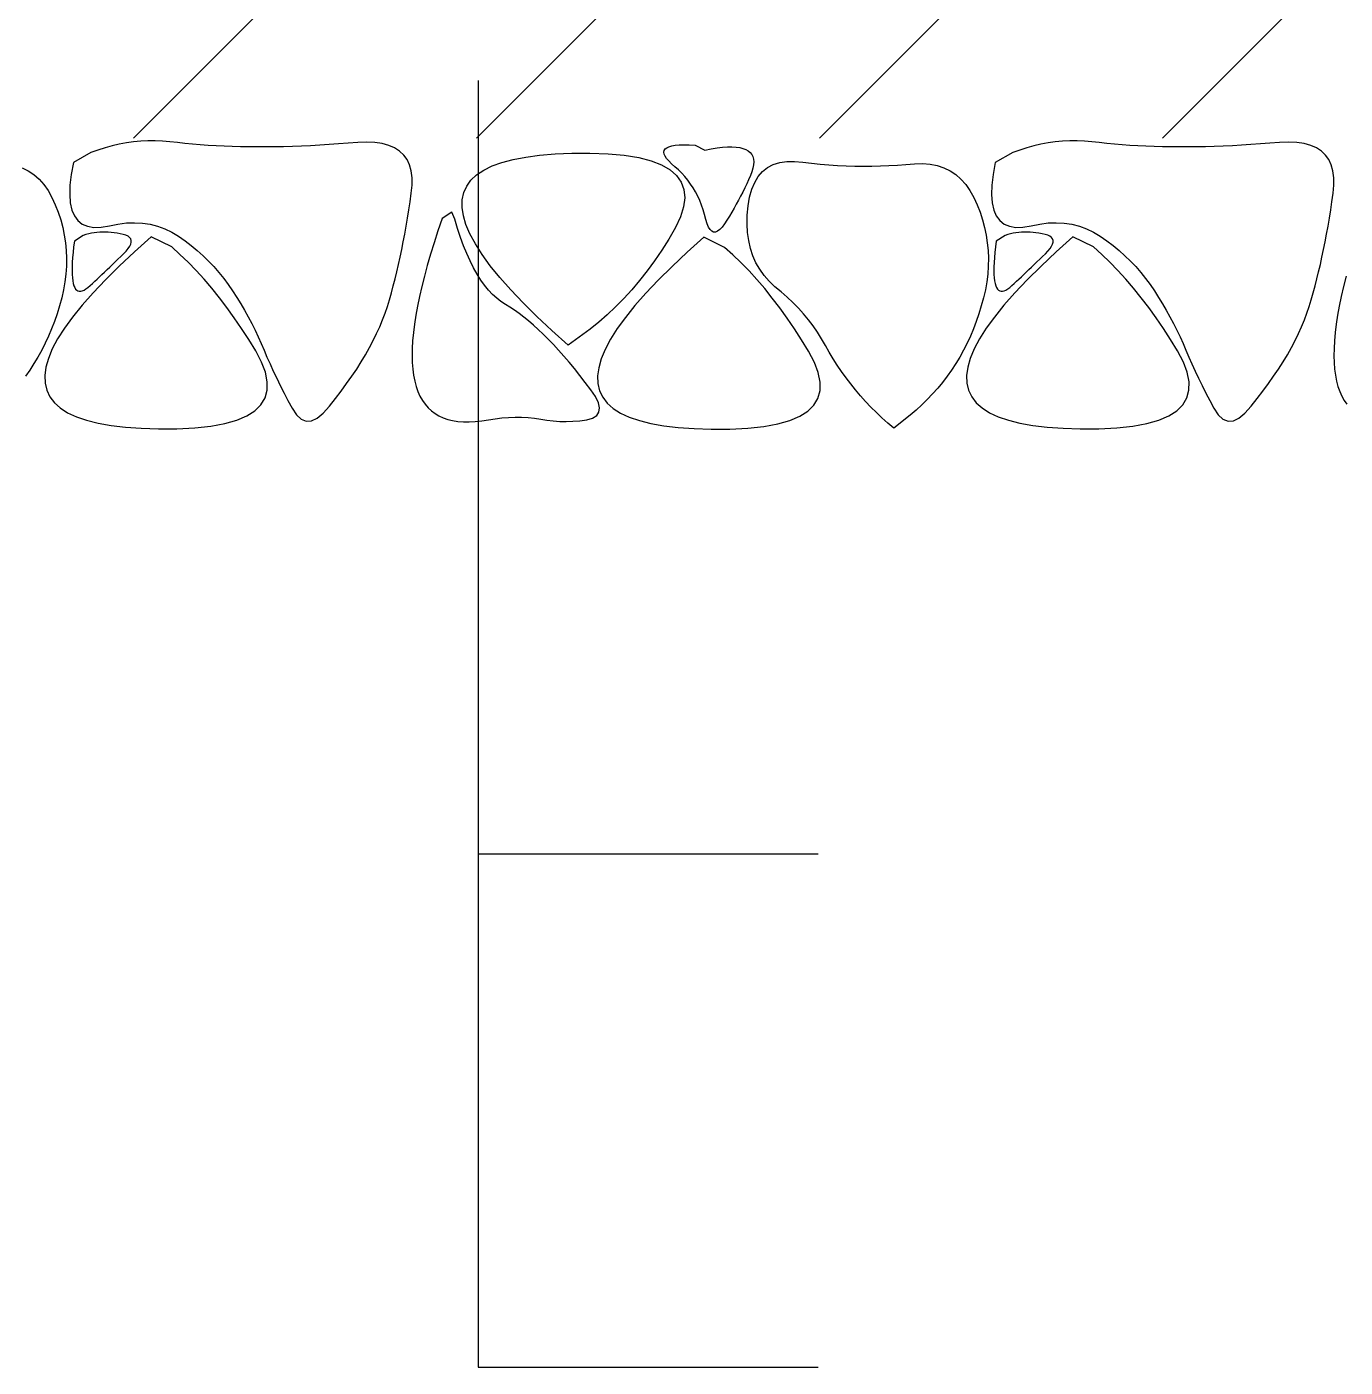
# Model space of a CAD drawing. Header units: metres. Extents: x -220 to 294, y -29 to 18.
# Drawn here: x 26.17 to 26.849, y -9.233 to -8.543 of the extents above; entities that cross this region are included whole.
import ezdxf

# ---------------------------------------------------------------- set-up
doc = ezdxf.new("R2010")
doc.units = ezdxf.units.M
doc.header["$MEASUREMENT"] = 0
doc.layers.add('Tarama', color=7, linetype='Continuous')
doc.layers.add('Yay', color=7, linetype='Continuous')

msp = doc.modelspace()

# ---------------------------------------------------------------- hatches: boundary and pattern name
at = {"layer": 'Tarama', "linetype": 'Continuous', "lineweight": -3}
h = msp.add_hatch(dxfattribs=at)
h.set_pattern_fill('ANSI31', color=58, style=0)
h.paths.add_polyline_path([(25.01864, -8.5), (25.01864, -8.6), (34.71864, -8.6), (34.71864, -8.5)])

# ---------------------------------------------------------------- linework, layer by layer
at = {"layer": 'Tarama', "color": 36, "linetype": 'Continuous', "lineweight": -3}
for points in [[(26.20679, -8.60614), (26.20319, -8.60746)], [(26.21041, -8.60497), (26.20679, -8.60614)], [(26.21405, -8.60397), (26.21041, -8.60497)], [(26.21772, -8.60314), (26.21405, -8.60397)], [(26.2214, -8.60247), (26.21772, -8.60314)], [(26.2251, -8.60196), (26.2214, -8.60247)], [(26.22882, -8.60162), (26.2251, -8.60196)], [(26.23256, -8.60145), (26.22882, -8.60162)], [(26.23632, -8.60144), (26.23256, -8.60145)], [(26.2401, -8.60159), (26.23632, -8.60144)], [(26.24389, -8.60191), (26.2401, -8.60159)], [(26.24772, -8.60235), (26.24389, -8.60191)], [(26.2516, -8.60276), (26.24772, -8.60235)], [(26.25553, -8.60313), (26.2516, -8.60276)], [(26.25952, -8.60346), (26.25553, -8.60313)], [(26.26356, -8.60375), (26.25952, -8.60346)], [(26.26765, -8.60399), (26.26356, -8.60375)], [(26.2718, -8.6042), (26.26765, -8.60399)], [(26.27601, -8.60436), (26.2718, -8.6042)], [(26.28027, -8.60448), (26.27601, -8.60436)], [(26.28459, -8.60455), (26.28027, -8.60448)], [(26.28896, -8.60459), (26.28459, -8.60455)], [(26.29338, -8.60458), (26.28896, -8.60459)], [(26.29786, -8.60453), (26.29338, -8.60458)], [(26.3024, -8.60444), (26.29786, -8.60453)], [(26.30699, -8.6043), (26.3024, -8.60444)], [(26.31163, -8.60412), (26.30699, -8.6043)], [(26.31633, -8.60391), (26.31163, -8.60412)], [(26.32108, -8.60364), (26.31633, -8.60391)], [(26.32589, -8.60334), (26.32108, -8.60364)], [(26.33075, -8.603), (26.32589, -8.60334)], [(26.33567, -8.60261), (26.33075, -8.603)], [(26.34062, -8.6022), (26.33567, -8.60261)], [(26.34527, -8.60204), (26.34062, -8.6022)], [(26.3495, -8.60225), (26.34527, -8.60204)], [(26.35331, -8.60283), (26.3495, -8.60225)], [(26.3567, -8.60376), (26.35331, -8.60283)], [(26.35966, -8.60505), (26.3567, -8.60376)], [(26.36221, -8.60671), (26.35966, -8.60505)], [(26.49837, -8.60723), (26.49854, -8.60637)], [(26.49854, -8.60637), (26.49903, -8.60562)], [(26.49903, -8.60562), (26.49984, -8.60498)], [(26.49984, -8.60498), (26.50097, -8.60445)], [(26.50097, -8.60445), (26.50241, -8.60403)], [(26.50241, -8.60403), (26.50418, -8.60372)], [(26.50418, -8.60372), (26.50626, -8.60353)], [(26.50626, -8.60353), (26.50866, -8.60344)], [(26.50866, -8.60344), (26.51138, -8.60347)], [(26.51138, -8.60347), (26.51443, -8.60361)], [(26.51443, -8.60361), (26.51955, -8.60614)], [(26.51955, -8.60614), (26.52277, -8.60553)], [(26.52277, -8.60553), (26.52578, -8.60506)], [(26.52578, -8.60506), (26.52856, -8.60474)], [(26.52856, -8.60474), (26.53112, -8.60456)], [(26.53112, -8.60456), (26.53346, -8.60453)], [(26.53346, -8.60453), (26.53558, -8.60465)], [(26.53558, -8.60465), (26.53748, -8.60491)], [(26.53748, -8.60491), (26.53916, -8.60531)], [(26.53916, -8.60531), (26.54061, -8.60586)], [(26.54061, -8.60586), (26.54185, -8.60656)], [(26.54185, -8.60656), (26.54286, -8.6074)], [(26.68179, -8.60614), (26.67819, -8.60746)], [(26.68541, -8.60497), (26.68179, -8.60614)], [(26.68905, -8.60397), (26.68541, -8.60497)], [(26.69271, -8.60314), (26.68905, -8.60397)], [(26.6964, -8.60247), (26.69271, -8.60314)], [(26.7001, -8.60196), (26.6964, -8.60247)], [(26.70382, -8.60162), (26.7001, -8.60196)], [(26.70756, -8.60145), (26.70382, -8.60162)], [(26.71132, -8.60144), (26.70756, -8.60145)], [(26.7151, -8.60159), (26.71132, -8.60144)], [(26.71889, -8.60191), (26.7151, -8.60159)], [(26.72272, -8.60235), (26.71889, -8.60191)], [(26.72659, -8.60276), (26.72272, -8.60235)], [(26.73053, -8.60313), (26.72659, -8.60276)], [(26.73451, -8.60346), (26.73053, -8.60313)], [(26.73856, -8.60375), (26.73451, -8.60346)], [(26.74265, -8.60399), (26.73856, -8.60375)], [(26.74681, -8.6042), (26.74265, -8.60399)], [(26.75101, -8.60436), (26.74681, -8.6042)], [(26.75527, -8.60448), (26.75101, -8.60436)], [(26.75959, -8.60455), (26.75527, -8.60448)], [(26.76396, -8.60459), (26.75959, -8.60455)], [(26.76838, -8.60458), (26.76396, -8.60459)], [(26.77286, -8.60453), (26.76838, -8.60458)], [(26.7774, -8.60444), (26.77286, -8.60453)], [(26.78199, -8.6043), (26.7774, -8.60444)], [(26.78663, -8.60412), (26.78199, -8.6043)], [(26.79133, -8.60391), (26.78663, -8.60412)], [(26.79608, -8.60364), (26.79133, -8.60391)], [(26.80089, -8.60334), (26.79608, -8.60364)], [(26.80575, -8.603), (26.80089, -8.60334)], [(26.81067, -8.60261), (26.80575, -8.603)], [(26.81562, -8.6022), (26.81067, -8.60261)], [(26.82027, -8.60204), (26.81562, -8.6022)], [(26.8245, -8.60225), (26.82027, -8.60204)], [(26.82831, -8.60283), (26.8245, -8.60225)], [(26.8317, -8.60376), (26.82831, -8.60283)], [(26.83467, -8.60505), (26.8317, -8.60376)], [(26.83721, -8.60671), (26.83467, -8.60505)], [(26.19413, -8.61253), (26.193, -8.61869)], [(26.20319, -8.60746), (26.19413, -8.61253)], [(26.36434, -8.60873), (26.36221, -8.60671)], [(26.36604, -8.61111), (26.36434, -8.60873)], [(26.36732, -8.61386), (26.36604, -8.61111)], [(26.40988, -8.61438), (26.41494, -8.61253)], [(26.41494, -8.61253), (26.42071, -8.61099)], [(26.42071, -8.61099), (26.42719, -8.60975)], [(26.42719, -8.60975), (26.43438, -8.60881)], [(26.43438, -8.60881), (26.44229, -8.60817)], [(26.44229, -8.60817), (26.45091, -8.60783)], [(26.45091, -8.60783), (26.46024, -8.6078)], [(26.46024, -8.6078), (26.46962, -8.60812)], [(26.46962, -8.60812), (26.47801, -8.60887)], [(26.47801, -8.60887), (26.4854, -8.61007)], [(26.4854, -8.61007), (26.4918, -8.6117)], [(26.4918, -8.6117), (26.49719, -8.61378)], [(26.49852, -8.60821), (26.49837, -8.60723)], [(26.49898, -8.60929), (26.49852, -8.60821)], [(26.49977, -8.61049), (26.49898, -8.60929)], [(26.50088, -8.6118), (26.49977, -8.61049)], [(26.5023, -8.61322), (26.50088, -8.6118)], [(26.50404, -8.61475), (26.5023, -8.61322)], [(26.54286, -8.6074), (26.54366, -8.60838)], [(26.54366, -8.60838), (26.54423, -8.60951)], [(26.54423, -8.60951), (26.54458, -8.61079)], [(26.54458, -8.61079), (26.54471, -8.61221)], [(26.54471, -8.61221), (26.54462, -8.61377)], [(26.55477, -8.61365), (26.55806, -8.61261)], [(26.55806, -8.61261), (26.56171, -8.61206)], [(26.56171, -8.61206), (26.56572, -8.61202)], [(26.56572, -8.61202), (26.57007, -8.61245)], [(26.57007, -8.61245), (26.57453, -8.61298)], [(26.57453, -8.61298), (26.57899, -8.61343)], [(26.57899, -8.61343), (26.58343, -8.61379)], [(26.61873, -8.61395), (26.62312, -8.61362)], [(26.62312, -8.61362), (26.62748, -8.61323)], [(26.62748, -8.61323), (26.63164, -8.61315)], [(26.63164, -8.61315), (26.63556, -8.61347)], [(26.63556, -8.61347), (26.63924, -8.61419)], [(26.66912, -8.61253), (26.668, -8.61869)], [(26.67819, -8.60746), (26.66912, -8.61253)], [(26.83933, -8.60873), (26.83721, -8.60671)], [(26.84104, -8.61111), (26.83933, -8.60873)], [(26.84232, -8.61386), (26.84104, -8.61111)], [(26.16767, -8.61532), (26.17085, -8.61685)], [(26.17085, -8.61685), (26.17379, -8.61878)], [(26.17379, -8.61878), (26.17648, -8.62111)], [(26.193, -8.61869), (26.19236, -8.62423)], [(26.36818, -8.61696), (26.36732, -8.61386)], [(26.36862, -8.62043), (26.36818, -8.61696)], [(26.36864, -8.62426), (26.36862, -8.62043)], [(26.39898, -8.62172), (26.4019, -8.61897)], [(26.4019, -8.61897), (26.40553, -8.61652)], [(26.40553, -8.61652), (26.40988, -8.61438)], [(26.49719, -8.61378), (26.50158, -8.61629)], [(26.50158, -8.61629), (26.50497, -8.61924)], [(26.50586, -8.61637), (26.50404, -8.61475)], [(26.50497, -8.61924), (26.50736, -8.62263)], [(26.50758, -8.61808), (26.50586, -8.61637)], [(26.5092, -8.61986), (26.50758, -8.61808)], [(26.51073, -8.62172), (26.5092, -8.61986)], [(26.54303, -8.61934), (26.54208, -8.62146)], [(26.54378, -8.61734), (26.54303, -8.61934)], [(26.54431, -8.61548), (26.54378, -8.61734)], [(26.54462, -8.61377), (26.54431, -8.61548)], [(26.54519, -8.62281), (26.54705, -8.61978)], [(26.54705, -8.61978), (26.54926, -8.61724)], [(26.54926, -8.61724), (26.55183, -8.6152)], [(26.55183, -8.6152), (26.55477, -8.61365)], [(26.58343, -8.61379), (26.58787, -8.61409)], [(26.58787, -8.61409), (26.5923, -8.6143)], [(26.5923, -8.6143), (26.59672, -8.61444)], [(26.59672, -8.61444), (26.60114, -8.61449)], [(26.60114, -8.61449), (26.60555, -8.61447)], [(26.60555, -8.61447), (26.60995, -8.61438)], [(26.60995, -8.61438), (26.61434, -8.6142)], [(26.61434, -8.6142), (26.61873, -8.61395)], [(26.63924, -8.61419), (26.64267, -8.61532)], [(26.64267, -8.61532), (26.64585, -8.61685)], [(26.64585, -8.61685), (26.64879, -8.61878)], [(26.64879, -8.61878), (26.65148, -8.62111)], [(26.668, -8.61869), (26.66736, -8.62423)], [(26.84318, -8.61696), (26.84232, -8.61386)], [(26.84362, -8.62043), (26.84318, -8.61696)], [(26.84364, -8.62426), (26.84362, -8.62043)], [(26.17648, -8.62111), (26.17893, -8.62385)], [(26.17893, -8.62385), (26.18113, -8.62699)], [(26.18113, -8.62699), (26.18309, -8.63054)], [(26.19236, -8.62423), (26.19221, -8.62914)], [(26.36824, -8.62845), (26.36864, -8.62426)], [(26.39528, -8.62812), (26.39677, -8.62477)], [(26.39677, -8.62477), (26.39898, -8.62172)], [(26.50736, -8.62263), (26.50875, -8.62646)], [(26.50875, -8.62646), (26.50914, -8.63072)], [(26.51215, -8.62366), (26.51073, -8.62172)], [(26.51347, -8.62568), (26.51215, -8.62366)], [(26.51469, -8.62778), (26.51347, -8.62568)], [(26.54007, -8.6257), (26.53902, -8.6278)], [(26.54109, -8.62358), (26.54007, -8.6257)], [(26.54208, -8.62146), (26.54109, -8.62358)], [(26.54256, -8.63038), (26.5437, -8.62635)], [(26.5437, -8.62635), (26.54519, -8.62281)], [(26.65148, -8.62111), (26.65393, -8.62385)], [(26.65393, -8.62385), (26.65613, -8.62699)], [(26.65613, -8.62699), (26.65809, -8.63054)], [(26.66736, -8.62423), (26.66721, -8.62914)], [(26.84324, -8.62845), (26.84364, -8.62426)], [(26.18309, -8.63054), (26.1848, -8.63437)], [(26.19221, -8.62914), (26.19254, -8.63343)], [(26.19254, -8.63343), (26.19335, -8.63709)], [(26.36699, -8.63703), (26.36763, -8.63277)], [(26.36763, -8.63277), (26.36824, -8.62845)], [(26.39442, -8.63573), (26.39449, -8.63178)], [(26.39449, -8.63178), (26.39528, -8.62812)], [(26.50914, -8.63072), (26.50854, -8.63543)], [(26.51581, -8.62996), (26.51469, -8.62778)], [(26.51684, -8.63221), (26.51581, -8.62996)], [(26.51776, -8.63455), (26.51684, -8.63221)], [(26.5357, -8.63405), (26.53454, -8.63611)], [(26.53684, -8.63198), (26.5357, -8.63405)], [(26.53794, -8.6299), (26.53684, -8.63198)], [(26.53902, -8.6278), (26.53794, -8.6299)], [(26.54178, -8.63491), (26.54256, -8.63038)], [(26.65809, -8.63054), (26.6598, -8.63437)], [(26.66721, -8.62914), (26.66754, -8.63343)], [(26.66754, -8.63343), (26.66835, -8.63709)], [(26.84199, -8.63703), (26.84263, -8.63277)], [(26.84263, -8.63277), (26.84324, -8.62845)], [(26.1848, -8.63437), (26.1863, -8.63824)], [(26.1863, -8.63824), (26.18757, -8.64213)], [(26.19335, -8.63709), (26.19465, -8.64012)], [(26.19465, -8.64012), (26.19644, -8.64253)], [(26.36561, -8.64537), (26.36631, -8.64123)], [(26.36631, -8.64123), (26.36699, -8.63703)], [(26.38917, -8.63821), (26.38414, -8.64146)], [(26.39063, -8.64173), (26.38917, -8.63821)], [(26.39506, -8.63999), (26.39442, -8.63573)], [(26.39642, -8.64455), (26.39506, -8.63999)], [(26.50693, -8.64057), (26.50432, -8.64615)], [(26.50854, -8.63543), (26.50693, -8.64057)], [(26.51858, -8.63696), (26.51776, -8.63455)], [(26.51931, -8.63946), (26.51858, -8.63696)], [(26.51995, -8.64197), (26.51931, -8.63946)], [(26.53212, -8.6402), (26.53087, -8.64223)], [(26.53334, -8.63816), (26.53212, -8.6402)], [(26.53454, -8.63611), (26.53334, -8.63816)], [(26.54127, -8.64428), (26.54136, -8.63969)], [(26.54136, -8.63969), (26.54178, -8.63491)], [(26.6598, -8.63437), (26.6613, -8.63824)], [(26.6613, -8.63824), (26.66257, -8.64213)], [(26.66835, -8.63709), (26.66965, -8.64012)], [(26.66965, -8.64012), (26.67144, -8.64253)], [(26.84061, -8.64537), (26.84131, -8.64123)], [(26.84131, -8.64123), (26.84199, -8.63703)], [(26.18757, -8.64213), (26.18862, -8.64604)], [(26.18862, -8.64604), (26.18945, -8.64998)], [(26.19644, -8.64253), (26.19871, -8.64431)], [(26.19871, -8.64431), (26.20147, -8.64547)], [(26.20147, -8.64547), (26.20471, -8.64601)], [(26.20471, -8.64601), (26.20844, -8.64591)], [(26.20844, -8.64591), (26.21265, -8.6452)], [(26.21265, -8.6452), (26.21709, -8.64428)], [(26.21709, -8.64428), (26.22141, -8.64374)], [(26.22141, -8.64374), (26.22561, -8.64359)], [(26.22561, -8.64359), (26.22969, -8.6438)], [(26.22969, -8.6438), (26.23365, -8.6444)], [(26.23365, -8.6444), (26.23749, -8.64538)], [(26.23749, -8.64538), (26.24121, -8.64674)], [(26.24121, -8.64674), (26.24481, -8.64847)], [(26.36488, -8.64944), (26.36561, -8.64537)], [(26.38199, -8.64779), (26.37999, -8.65392)], [(26.38414, -8.64146), (26.38199, -8.64779)], [(26.39208, -8.64657), (26.39063, -8.64173)], [(26.39359, -8.65115), (26.39208, -8.64657)], [(26.39848, -8.64941), (26.39642, -8.64455)], [(26.50432, -8.64615), (26.50087, -8.65205)], [(26.52064, -8.64411), (26.51995, -8.64197)], [(26.52139, -8.64583), (26.52064, -8.64411)], [(26.5222, -8.64712), (26.52139, -8.64583)], [(26.52307, -8.64798), (26.5222, -8.64712)], [(26.524, -8.64842), (26.52307, -8.64798)], [(26.52605, -8.64802), (26.525, -8.64844)], [(26.52717, -8.64719), (26.52605, -8.64802)], [(26.52835, -8.64592), (26.52717, -8.64719)], [(26.52959, -8.64424), (26.52835, -8.64592)], [(26.53087, -8.64223), (26.52959, -8.64424)], [(26.54151, -8.64867), (26.54127, -8.64428)], [(26.66257, -8.64213), (26.66362, -8.64604)], [(26.66362, -8.64604), (26.66445, -8.64998)], [(26.67144, -8.64253), (26.67371, -8.64431)], [(26.67371, -8.64431), (26.67647, -8.64547)], [(26.67647, -8.64547), (26.67971, -8.64601)], [(26.67971, -8.64601), (26.68344, -8.64591)], [(26.68344, -8.64591), (26.68765, -8.6452)], [(26.68765, -8.6452), (26.69209, -8.64428)], [(26.69209, -8.64428), (26.69641, -8.64374)], [(26.69641, -8.64374), (26.70061, -8.64359)], [(26.70061, -8.64359), (26.70469, -8.6438)], [(26.70469, -8.6438), (26.70865, -8.6444)], [(26.70865, -8.6444), (26.71249, -8.64538)], [(26.71249, -8.64538), (26.71621, -8.64674)], [(26.71621, -8.64674), (26.71981, -8.64847)], [(26.83988, -8.64944), (26.84061, -8.64537)], [(26.18945, -8.64998), (26.19006, -8.65395)], [(26.19006, -8.65395), (26.19044, -8.65794)], [(26.19464, -8.65305), (26.19426, -8.6561)], [(26.19924, -8.65013), (26.19464, -8.65305)], [(26.20061, -8.64971), (26.19924, -8.65013)], [(26.20199, -8.64936), (26.20061, -8.64971)], [(26.20339, -8.64906), (26.20199, -8.64936)], [(26.2048, -8.64882), (26.20339, -8.64906)], [(26.20623, -8.64864), (26.2048, -8.64882)], [(26.20767, -8.64852), (26.20623, -8.64864)], [(26.20914, -8.64845), (26.20767, -8.64852)], [(26.21061, -8.64844), (26.20914, -8.64845)], [(26.21211, -8.64849), (26.21061, -8.64844)], [(26.21362, -8.6486), (26.21211, -8.64849)], [(26.21514, -8.64877), (26.21362, -8.6486)], [(26.21668, -8.64899), (26.21514, -8.64877)], [(26.21824, -8.64927), (26.21668, -8.64899)], [(26.2198, -8.64962), (26.21824, -8.64927)], [(26.22117, -8.65004), (26.2198, -8.64962)], [(26.22227, -8.65057), (26.22117, -8.65004)], [(26.2231, -8.65119), (26.22227, -8.65057)], [(26.22366, -8.6519), (26.2231, -8.65119)], [(26.22318, -8.65572), (26.22371, -8.65462)], [(26.22395, -8.65271), (26.22366, -8.6519)], [(26.22371, -8.65462), (26.22396, -8.65362)], [(26.22396, -8.65362), (26.22395, -8.65271)], [(26.23412, -8.65095), (26.22557, -8.6586)], [(26.24477, -8.65611), (26.23412, -8.65095)], [(26.24481, -8.64847), (26.24829, -8.65058)], [(26.24829, -8.65058), (26.25164, -8.65292)], [(26.25164, -8.65292), (26.25487, -8.65537)], [(26.36333, -8.6574), (26.36412, -8.65345)], [(26.36412, -8.65345), (26.36488, -8.64944)], [(26.37999, -8.65392), (26.37816, -8.65986)], [(26.39517, -8.65547), (26.39359, -8.65115)], [(26.40126, -8.65457), (26.39848, -8.64941)], [(26.40475, -8.66003), (26.40126, -8.65457)], [(26.50087, -8.65205), (26.49726, -8.65776)], [(26.519, -8.65114), (26.51045, -8.65879)], [(26.52965, -8.6563), (26.519, -8.65114)], [(26.525, -8.64844), (26.524, -8.64842)], [(26.54209, -8.65286), (26.54151, -8.64867)], [(26.54301, -8.65685), (26.54209, -8.65286)], [(26.66445, -8.64998), (26.66506, -8.65395)], [(26.66506, -8.65395), (26.66544, -8.65794)], [(26.66964, -8.65305), (26.66926, -8.6561)], [(26.67424, -8.65013), (26.66964, -8.65305)], [(26.67561, -8.64971), (26.67424, -8.65013)], [(26.67699, -8.64936), (26.67561, -8.64971)], [(26.67838, -8.64906), (26.67699, -8.64936)], [(26.6798, -8.64882), (26.67838, -8.64906)], [(26.68123, -8.64864), (26.6798, -8.64882)], [(26.68267, -8.64852), (26.68123, -8.64864)], [(26.68414, -8.64845), (26.68267, -8.64852)], [(26.68561, -8.64844), (26.68414, -8.64845)], [(26.68711, -8.64849), (26.68561, -8.64844)], [(26.68862, -8.6486), (26.68711, -8.64849)], [(26.69014, -8.64877), (26.68862, -8.6486)], [(26.69168, -8.64899), (26.69014, -8.64877)], [(26.69324, -8.64927), (26.69168, -8.64899)], [(26.6948, -8.64962), (26.69324, -8.64927)], [(26.69617, -8.65004), (26.6948, -8.64962)], [(26.69727, -8.65057), (26.69617, -8.65004)], [(26.6981, -8.65119), (26.69727, -8.65057)], [(26.69866, -8.6519), (26.6981, -8.65119)], [(26.69818, -8.65572), (26.69871, -8.65462)], [(26.69895, -8.65271), (26.69866, -8.6519)], [(26.69871, -8.65462), (26.69896, -8.65362)], [(26.69896, -8.65362), (26.69895, -8.65271)], [(26.70912, -8.65095), (26.70057, -8.6586)], [(26.71977, -8.65611), (26.70912, -8.65095)], [(26.71981, -8.64847), (26.72329, -8.65058)], [(26.72329, -8.65058), (26.72664, -8.65292)], [(26.72664, -8.65292), (26.72987, -8.65537)], [(26.83833, -8.6574), (26.83912, -8.65345)], [(26.83912, -8.65345), (26.83988, -8.64944)], [(26.19044, -8.65794), (26.19061, -8.66195)], [(26.19061, -8.66195), (26.19055, -8.66599)], [(26.19372, -8.66162), (26.19355, -8.6641)], [(26.19395, -8.65896), (26.19372, -8.66162)], [(26.19426, -8.6561), (26.19395, -8.65896)], [(26.21704, -8.66243), (26.2185, -8.66103)], [(26.22557, -8.6586), (26.21774, -8.66593)], [(26.2185, -8.66103), (26.21997, -8.6596)], [(26.21997, -8.6596), (26.22131, -8.65821)], [(26.22131, -8.65821), (26.22238, -8.65692)], [(26.22238, -8.65692), (26.22318, -8.65572)], [(26.24904, -8.65995), (26.24477, -8.65611)], [(26.25324, -8.664), (26.24904, -8.65995)], [(26.25487, -8.65537), (26.25797, -8.65793)], [(26.25797, -8.65793), (26.26094, -8.6606)], [(26.26094, -8.6606), (26.26379, -8.66337)], [(26.36166, -8.6651), (26.36251, -8.66128)], [(26.36251, -8.66128), (26.36333, -8.6574)], [(26.37816, -8.65986), (26.37649, -8.6656)], [(26.39681, -8.65953), (26.39517, -8.65547)], [(26.39852, -8.66332), (26.39681, -8.65953)], [(26.40895, -8.6658), (26.40475, -8.66003)], [(26.49726, -8.65776), (26.49354, -8.66324)], [(26.51045, -8.65879), (26.50263, -8.66612)], [(26.53392, -8.66014), (26.52965, -8.6563)], [(26.53812, -8.66419), (26.53392, -8.66014)], [(26.54426, -8.66064), (26.54301, -8.65685)], [(26.54584, -8.66424), (26.54426, -8.66064)], [(26.66544, -8.65794), (26.66561, -8.66195)], [(26.66561, -8.66195), (26.66555, -8.66599)], [(26.66871, -8.66162), (26.66855, -8.6641)], [(26.66895, -8.65896), (26.66871, -8.66162)], [(26.66926, -8.6561), (26.66895, -8.65896)], [(26.69204, -8.66243), (26.6935, -8.66103)], [(26.70057, -8.6586), (26.69274, -8.66593)], [(26.6935, -8.66103), (26.69497, -8.6596)], [(26.69497, -8.6596), (26.69631, -8.65821)], [(26.69631, -8.65821), (26.69738, -8.65692)], [(26.69738, -8.65692), (26.69818, -8.65572)], [(26.72404, -8.65995), (26.71977, -8.65611)], [(26.72824, -8.664), (26.72404, -8.65995)], [(26.72987, -8.65537), (26.73297, -8.65793)], [(26.73297, -8.65793), (26.73594, -8.6606)], [(26.73594, -8.6606), (26.73879, -8.66337)], [(26.83666, -8.6651), (26.83751, -8.66128)], [(26.83751, -8.66128), (26.83833, -8.6574)], [(26.19055, -8.66599), (26.19027, -8.67006)], [(26.19345, -8.66639), (26.19343, -8.66848)], [(26.19343, -8.66848), (26.19348, -8.67038)], [(26.19355, -8.6641), (26.19345, -8.66639)], [(26.21016, -8.66901), (26.21149, -8.66775)], [(26.21774, -8.66593), (26.21064, -8.67296)], [(26.21149, -8.66775), (26.21284, -8.66646)], [(26.21284, -8.66646), (26.21421, -8.66514)], [(26.21421, -8.66514), (26.21562, -8.6638)], [(26.21562, -8.6638), (26.21704, -8.66243)], [(26.25737, -8.66825), (26.25324, -8.664)], [(26.26144, -8.67271), (26.25737, -8.66825)], [(26.26379, -8.66337), (26.26651, -8.66625)], [(26.26651, -8.66625), (26.2691, -8.66923)], [(26.35987, -8.67256), (26.36078, -8.66886)], [(26.36078, -8.66886), (26.36166, -8.6651)], [(26.37649, -8.6656), (26.37498, -8.67114)], [(26.40029, -8.66686), (26.39852, -8.66332)], [(26.40212, -8.67013), (26.40029, -8.66686)], [(26.41387, -8.67186), (26.40895, -8.6658)], [(26.48973, -8.66847), (26.48582, -8.67347)], [(26.49354, -8.66324), (26.48973, -8.66847)], [(26.50263, -8.66612), (26.49552, -8.67315)], [(26.54226, -8.66844), (26.53812, -8.66419)], [(26.54633, -8.6729), (26.54226, -8.66844)], [(26.54777, -8.66763), (26.54584, -8.66424)], [(26.55002, -8.67082), (26.54777, -8.66763)], [(26.66555, -8.66599), (26.66527, -8.67006)], [(26.66846, -8.66639), (26.66843, -8.66848)], [(26.66843, -8.66848), (26.66848, -8.67038)], [(26.66855, -8.6641), (26.66846, -8.66639)], [(26.68516, -8.66901), (26.68649, -8.66775)], [(26.69274, -8.66593), (26.68564, -8.67296)], [(26.68649, -8.66775), (26.68784, -8.66646)], [(26.68784, -8.66646), (26.68921, -8.66514)], [(26.68921, -8.66514), (26.69062, -8.6638)], [(26.69062, -8.6638), (26.69204, -8.66243)], [(26.73237, -8.66825), (26.72824, -8.664)], [(26.73644, -8.67271), (26.73237, -8.66825)], [(26.73879, -8.66337), (26.74151, -8.66625)], [(26.74151, -8.66625), (26.7441, -8.66923)], [(26.83487, -8.67256), (26.83578, -8.66886)], [(26.83578, -8.66886), (26.83666, -8.6651)], [(26.18977, -8.67414), (26.18904, -8.67826)], [(26.19027, -8.67006), (26.18977, -8.67414)], [(26.19348, -8.67038), (26.1936, -8.6721)], [(26.1936, -8.6721), (26.19379, -8.67362)], [(26.19379, -8.67362), (26.19405, -8.67495)], [(26.19405, -8.67495), (26.19439, -8.67608)], [(26.20275, -8.67599), (26.20392, -8.67489)], [(26.20392, -8.67489), (26.20512, -8.67377)], [(26.21064, -8.67296), (26.20426, -8.67968)], [(26.20512, -8.67377), (26.20634, -8.67262)], [(26.20634, -8.67262), (26.20759, -8.67144)], [(26.20759, -8.67144), (26.20886, -8.67024)], [(26.20886, -8.67024), (26.21016, -8.66901)], [(26.26544, -8.67737), (26.26144, -8.67271)], [(26.2691, -8.66923), (26.27156, -8.67232)], [(26.27156, -8.67232), (26.2739, -8.67552)], [(26.2739, -8.67552), (26.27613, -8.6788)], [(26.35893, -8.67619), (26.35987, -8.67256)], [(26.37498, -8.67114), (26.37363, -8.67648)], [(26.40401, -8.67314), (26.40212, -8.67013)], [(26.40597, -8.67588), (26.40401, -8.67314)], [(26.4195, -8.67823), (26.41387, -8.67186)], [(26.48582, -8.67347), (26.48182, -8.67822)], [(26.49552, -8.67315), (26.48915, -8.67987)], [(26.55033, -8.67756), (26.54633, -8.6729)], [(26.55261, -8.67381), (26.55002, -8.67082)], [(26.55554, -8.67661), (26.55261, -8.67381)], [(26.66477, -8.67414), (26.66404, -8.67826)], [(26.66527, -8.67006), (26.66477, -8.67414)], [(26.66848, -8.67038), (26.6686, -8.6721)], [(26.6686, -8.6721), (26.66879, -8.67362)], [(26.66879, -8.67362), (26.66905, -8.67495)], [(26.66905, -8.67495), (26.66939, -8.67608)], [(26.67775, -8.67599), (26.67892, -8.67489)], [(26.67892, -8.67489), (26.68012, -8.67377)], [(26.68564, -8.67296), (26.67926, -8.67968)], [(26.68012, -8.67377), (26.68134, -8.67262)], [(26.68134, -8.67262), (26.68259, -8.67144)], [(26.68259, -8.67144), (26.68386, -8.67024)], [(26.68386, -8.67024), (26.68516, -8.66901)], [(26.74044, -8.67737), (26.73644, -8.67271)], [(26.7441, -8.66923), (26.74656, -8.67232)], [(26.74656, -8.67232), (26.7489, -8.67552)], [(26.7489, -8.67552), (26.75113, -8.6788)], [(26.83393, -8.67619), (26.83487, -8.67256)], [(26.84998, -8.67114), (26.84863, -8.67648)], [(26.1881, -8.68239), (26.18697, -8.68651)], [(26.18904, -8.67826), (26.1881, -8.68239)], [(26.19439, -8.67608), (26.19479, -8.67703)], [(26.19479, -8.67703), (26.19527, -8.67779)], [(26.19527, -8.67779), (26.19581, -8.67835)], [(26.19581, -8.67835), (26.19643, -8.67873)], [(26.19643, -8.67873), (26.19712, -8.67891)], [(26.19712, -8.67891), (26.19788, -8.6789)], [(26.19788, -8.6789), (26.19871, -8.6787)], [(26.20426, -8.67968), (26.19861, -8.6861)], [(26.19871, -8.6787), (26.19962, -8.67831)], [(26.19962, -8.67831), (26.20059, -8.67772)], [(26.20059, -8.67772), (26.20164, -8.67695)], [(26.20164, -8.67695), (26.20275, -8.67599)], [(26.26938, -8.68224), (26.26544, -8.67737)], [(26.27325, -8.68731), (26.26938, -8.68224)], [(26.27613, -8.6788), (26.27827, -8.68209)], [(26.27827, -8.68209), (26.28033, -8.68541)], [(26.35696, -8.68327), (26.35796, -8.67976)], [(26.35796, -8.67976), (26.35893, -8.67619)], [(26.37245, -8.68163), (26.37142, -8.68658)], [(26.37363, -8.67648), (26.37245, -8.68163)], [(26.408, -8.67837), (26.40597, -8.67588)], [(26.41008, -8.68059), (26.408, -8.67837)], [(26.41223, -8.68255), (26.41008, -8.68059)], [(26.41444, -8.68425), (26.41223, -8.68255)], [(26.42584, -8.6849), (26.4195, -8.67823)], [(26.48182, -8.67822), (26.47772, -8.68274)], [(26.48915, -8.67987), (26.4835, -8.68629)], [(26.55426, -8.68243), (26.55033, -8.67756)], [(26.55813, -8.6875), (26.55426, -8.68243)], [(26.55875, -8.67924), (26.55554, -8.67661)], [(26.56187, -8.68193), (26.55875, -8.67924)], [(26.56485, -8.68471), (26.56187, -8.68193)], [(26.6631, -8.68239), (26.66197, -8.68651)], [(26.66404, -8.67826), (26.6631, -8.68239)], [(26.66939, -8.67608), (26.66979, -8.67703)], [(26.66979, -8.67703), (26.67027, -8.67779)], [(26.67027, -8.67779), (26.67081, -8.67835)], [(26.67081, -8.67835), (26.67143, -8.67873)], [(26.67143, -8.67873), (26.67212, -8.67891)], [(26.67212, -8.67891), (26.67288, -8.6789)], [(26.67288, -8.6789), (26.67371, -8.6787)], [(26.67926, -8.67968), (26.67361, -8.6861)], [(26.67371, -8.6787), (26.67462, -8.67831)], [(26.67462, -8.67831), (26.67559, -8.67772)], [(26.67559, -8.67772), (26.67664, -8.67695)], [(26.67664, -8.67695), (26.67775, -8.67599)], [(26.74438, -8.68224), (26.74044, -8.67737)], [(26.74825, -8.68731), (26.74438, -8.68224)], [(26.75113, -8.6788), (26.75327, -8.68209)], [(26.75327, -8.68209), (26.75533, -8.68541)], [(26.83196, -8.68327), (26.83296, -8.67976)], [(26.83296, -8.67976), (26.83393, -8.67619)], [(26.84745, -8.68163), (26.84642, -8.68658)], [(26.84863, -8.67648), (26.84745, -8.68163)], [(26.18697, -8.68651), (26.18573, -8.69054)], [(26.19861, -8.6861), (26.19369, -8.69221)], [(26.27705, -8.69259), (26.27325, -8.68731)], [(26.28033, -8.68541), (26.2823, -8.68875)], [(26.2823, -8.68875), (26.28419, -8.69212)], [(26.35477, -8.69018), (26.35593, -8.68672)], [(26.35593, -8.68672), (26.35696, -8.68327)], [(26.37142, -8.68658), (26.37056, -8.69133)], [(26.41672, -8.68568), (26.41444, -8.68425)], [(26.41904, -8.68709), (26.41672, -8.68568)], [(26.4214, -8.68865), (26.41904, -8.68709)], [(26.42379, -8.69036), (26.4214, -8.68865)], [(26.43289, -8.69187), (26.42584, -8.6849)], [(26.47351, -8.68701), (26.46922, -8.69105)], [(26.47772, -8.68274), (26.47351, -8.68701)], [(26.4835, -8.68629), (26.47857, -8.6924)], [(26.56194, -8.69278), (26.55813, -8.6875)], [(26.56768, -8.68759), (26.56485, -8.68471)], [(26.57036, -8.69057), (26.56768, -8.68759)], [(26.66197, -8.68651), (26.66073, -8.69054)], [(26.67361, -8.6861), (26.66869, -8.69221)], [(26.75205, -8.69259), (26.74825, -8.68731)], [(26.75533, -8.68541), (26.7573, -8.68875)], [(26.7573, -8.68875), (26.75919, -8.69212)], [(26.82977, -8.69018), (26.83093, -8.68672)], [(26.83093, -8.68672), (26.83196, -8.68327)], [(26.84642, -8.68658), (26.84555, -8.69133)], [(26.18437, -8.69448), (26.1829, -8.69833)], [(26.18573, -8.69054), (26.18437, -8.69448)], [(26.19369, -8.69221), (26.18949, -8.698)], [(26.28079, -8.69808), (26.27705, -8.69259)], [(26.28419, -8.69212), (26.286, -8.69551)], [(26.286, -8.69551), (26.28772, -8.69892)], [(26.352, -8.6972), (26.35346, -8.69367)], [(26.35346, -8.69367), (26.35477, -8.69018)], [(26.36985, -8.69589), (26.36931, -8.70025)], [(26.37056, -8.69133), (26.36985, -8.69589)], [(26.42621, -8.69221), (26.42379, -8.69036)], [(26.42867, -8.69421), (26.42621, -8.69221)], [(26.43116, -8.69635), (26.42867, -8.69421)], [(26.43368, -8.69865), (26.43116, -8.69635)], [(26.44066, -8.69914), (26.43289, -8.69187)], [(26.46482, -8.69485), (26.46033, -8.69841)], [(26.46922, -8.69105), (26.46482, -8.69485)], [(26.47857, -8.6924), (26.47437, -8.69819)], [(26.56568, -8.69827), (26.56194, -8.69278)], [(26.5729, -8.69364), (26.57036, -8.69057)], [(26.57529, -8.69682), (26.5729, -8.69364)], [(26.65937, -8.69448), (26.6579, -8.69833)], [(26.66073, -8.69054), (26.65937, -8.69448)], [(26.66869, -8.69221), (26.66449, -8.698)], [(26.75579, -8.69808), (26.75205, -8.69259)], [(26.75919, -8.69212), (26.761, -8.69551)], [(26.761, -8.69551), (26.76272, -8.69892)], [(26.827, -8.6972), (26.82846, -8.69367)], [(26.82846, -8.69367), (26.82977, -8.69018)], [(26.84485, -8.69589), (26.84431, -8.70025)], [(26.84555, -8.69133), (26.84485, -8.69589)], [(26.18131, -8.70209), (26.17961, -8.70575)], [(26.1829, -8.69833), (26.18131, -8.70209)], [(26.18949, -8.698), (26.18601, -8.7035)], [(26.28446, -8.70376), (26.28079, -8.69808)], [(26.28772, -8.69892), (26.28935, -8.70235)], [(26.28935, -8.70235), (26.2909, -8.70581)], [(26.34863, -8.70434), (26.35039, -8.70075)], [(26.35039, -8.70075), (26.352, -8.6972)], [(26.36931, -8.70025), (26.36892, -8.70441)], [(26.43624, -8.70109), (26.43368, -8.69865)], [(26.43883, -8.70368), (26.43624, -8.70109)], [(26.44913, -8.70672), (26.44066, -8.69914)], [(26.46033, -8.69841), (26.44913, -8.70672)], [(26.47437, -8.69819), (26.4709, -8.70369)], [(26.56935, -8.70395), (26.56568, -8.69827)], [(26.57753, -8.70009), (26.57529, -8.69682)], [(26.57963, -8.70345), (26.57753, -8.70009)], [(26.65631, -8.70209), (26.65461, -8.70575)], [(26.6579, -8.69833), (26.65631, -8.70209)], [(26.66449, -8.698), (26.66101, -8.7035)], [(26.75946, -8.70376), (26.75579, -8.69808)], [(26.76272, -8.69892), (26.76435, -8.70235)], [(26.76435, -8.70235), (26.7659, -8.70581)], [(26.82363, -8.70434), (26.82539, -8.70075)], [(26.82539, -8.70075), (26.827, -8.6972)], [(26.84431, -8.70025), (26.84392, -8.70441)], [(26.1778, -8.70933), (26.17586, -8.71282)], [(26.17961, -8.70575), (26.1778, -8.70933)], [(26.18326, -8.70868), (26.18124, -8.71356)], [(26.18601, -8.7035), (26.18326, -8.70868)], [(26.28806, -8.70966), (26.28446, -8.70376)], [(26.29107, -8.7154), (26.28806, -8.70966)], [(26.2909, -8.70581), (26.29237, -8.70929)], [(26.29237, -8.70929), (26.29385, -8.71282)], [(26.34466, -8.71161), (26.34672, -8.70796)], [(26.34672, -8.70796), (26.34863, -8.70434)], [(26.3687, -8.70837), (26.36864, -8.71214)], [(26.36892, -8.70441), (26.3687, -8.70837)], [(26.44146, -8.70641), (26.43883, -8.70368)], [(26.44411, -8.70929), (26.44146, -8.70641)], [(26.4468, -8.71232), (26.44411, -8.70929)], [(26.46815, -8.70887), (26.46612, -8.71375)], [(26.4709, -8.70369), (26.46815, -8.70887)], [(26.57295, -8.70985), (26.56935, -8.70395)], [(26.57596, -8.71559), (26.57295, -8.70985)], [(26.58159, -8.70691), (26.57963, -8.70345)], [(26.58357, -8.71035), (26.58159, -8.70691)], [(26.6528, -8.70933), (26.65086, -8.71282)], [(26.65461, -8.70575), (26.6528, -8.70933)], [(26.65826, -8.70868), (26.65624, -8.71356)], [(26.66101, -8.7035), (26.65826, -8.70868)], [(26.76307, -8.70966), (26.75946, -8.70376)], [(26.76607, -8.7154), (26.76307, -8.70966)], [(26.7659, -8.70581), (26.76737, -8.70929)], [(26.76737, -8.70929), (26.76885, -8.71282)], [(26.81966, -8.71161), (26.82172, -8.70796)], [(26.82172, -8.70796), (26.82363, -8.70434)], [(26.8437, -8.70837), (26.84364, -8.71214)], [(26.84392, -8.70441), (26.8437, -8.70837)], [(26.17382, -8.71622), (26.17166, -8.71952)], [(26.17586, -8.71282), (26.17382, -8.71622)], [(26.18124, -8.71356), (26.17994, -8.71813)], [(26.29306, -8.72069), (26.29107, -8.7154)], [(26.29385, -8.71282), (26.29543, -8.7164)], [(26.29543, -8.7164), (26.2971, -8.72005)], [(26.34009, -8.71902), (26.34245, -8.7153)], [(26.34245, -8.7153), (26.34466, -8.71161)], [(26.36864, -8.71214), (26.36874, -8.71571)], [(26.36874, -8.71571), (26.369, -8.71908)], [(26.44953, -8.71549), (26.4468, -8.71232)], [(26.45229, -8.71881), (26.44953, -8.71549)], [(26.46612, -8.71375), (26.46482, -8.71832)], [(26.57794, -8.72088), (26.57596, -8.71559)], [(26.58563, -8.71373), (26.58357, -8.71035)], [(26.58777, -8.71705), (26.58563, -8.71373)], [(26.58999, -8.72031), (26.58777, -8.71705)], [(26.64882, -8.71622), (26.64666, -8.71952)], [(26.65086, -8.71282), (26.64882, -8.71622)], [(26.65624, -8.71356), (26.65494, -8.71813)], [(26.76806, -8.72069), (26.76607, -8.7154)], [(26.76885, -8.71282), (26.77043, -8.7164)], [(26.77043, -8.7164), (26.7721, -8.72005)], [(26.81509, -8.71902), (26.81745, -8.7153)], [(26.81745, -8.7153), (26.81966, -8.71161)], [(26.84364, -8.71214), (26.84374, -8.71571)], [(26.84374, -8.71571), (26.844, -8.71908)], [(26.17166, -8.71952), (26.16938, -8.72274)], [(26.17994, -8.71813), (26.17937, -8.72239)], [(26.17937, -8.72239), (26.17952, -8.72634)], [(26.29402, -8.72555), (26.29306, -8.72069)], [(26.2971, -8.72005), (26.29887, -8.72376)], [(26.29887, -8.72376), (26.30072, -8.72754)], [(26.33492, -8.72655), (26.33758, -8.72277)], [(26.33758, -8.72277), (26.34009, -8.71902)], [(26.369, -8.71908), (26.36942, -8.72226)], [(26.36942, -8.72226), (26.37001, -8.72523)], [(26.45508, -8.72228), (26.45229, -8.71881)], [(26.4579, -8.7259), (26.45508, -8.72228)], [(26.46482, -8.71832), (26.46425, -8.72258)], [(26.46425, -8.72258), (26.4644, -8.72653)], [(26.57891, -8.72574), (26.57794, -8.72088)], [(26.5923, -8.72351), (26.58999, -8.72031)], [(26.59469, -8.72665), (26.5923, -8.72351)], [(26.64438, -8.72274), (26.64199, -8.72587)], [(26.64666, -8.71952), (26.64438, -8.72274)], [(26.65494, -8.71813), (26.65437, -8.72239)], [(26.65437, -8.72239), (26.65452, -8.72634)], [(26.76902, -8.72555), (26.76806, -8.72069)], [(26.7721, -8.72005), (26.77386, -8.72376)], [(26.77386, -8.72376), (26.77572, -8.72754)], [(26.80992, -8.72655), (26.81258, -8.72277)], [(26.81258, -8.72277), (26.81509, -8.71902)], [(26.844, -8.71908), (26.84443, -8.72226)], [(26.84443, -8.72226), (26.84501, -8.72523)], [(26.17952, -8.72634), (26.1804, -8.72999)], [(26.1804, -8.72999), (26.182, -8.73333)], [(26.29289, -8.73393), (26.29396, -8.72996)], [(26.29396, -8.72996), (26.29402, -8.72555)], [(26.30072, -8.72754), (26.30267, -8.73137)], [(26.32914, -8.73421), (26.3321, -8.73036)], [(26.3321, -8.73036), (26.33492, -8.72655)], [(26.37001, -8.72523), (26.37075, -8.72801)], [(26.37075, -8.72801), (26.37165, -8.7306)], [(26.37165, -8.7306), (26.37272, -8.73299)], [(26.46076, -8.72966), (26.4579, -8.7259)], [(26.46316, -8.73325), (26.46076, -8.72966)], [(26.4644, -8.72653), (26.46528, -8.73018)], [(26.46528, -8.73018), (26.46688, -8.73352)], [(26.57777, -8.73412), (26.57885, -8.73015)], [(26.57885, -8.73015), (26.57891, -8.72574)], [(26.59717, -8.72972), (26.59469, -8.72665)], [(26.59972, -8.73274), (26.59717, -8.72972)], [(26.63948, -8.7289), (26.63686, -8.73185)], [(26.64199, -8.72587), (26.63948, -8.7289)], [(26.65452, -8.72634), (26.6554, -8.72999)], [(26.6554, -8.72999), (26.657, -8.73333)], [(26.76789, -8.73393), (26.76896, -8.72996)], [(26.76896, -8.72996), (26.76902, -8.72555)], [(26.77572, -8.72754), (26.77766, -8.73137)], [(26.80414, -8.73421), (26.8071, -8.73036)], [(26.8071, -8.73036), (26.80992, -8.72655)], [(26.84501, -8.72523), (26.84575, -8.72801)], [(26.84575, -8.72801), (26.84665, -8.7306)], [(26.84665, -8.7306), (26.84772, -8.73299)], [(26.182, -8.73333), (26.18433, -8.73636)], [(26.18433, -8.73636), (26.18738, -8.73908)], [(26.28767, -8.74054), (26.29079, -8.73746)], [(26.29079, -8.73746), (26.29289, -8.73393)], [(26.30267, -8.73137), (26.3047, -8.73526)], [(26.3047, -8.73526), (26.30683, -8.73922)], [(26.32603, -8.73809), (26.32914, -8.73421)], [(26.37272, -8.73299), (26.37395, -8.73517)], [(26.37395, -8.73517), (26.37533, -8.73717)], [(26.37533, -8.73717), (26.37688, -8.73896)], [(26.46466, -8.73639), (26.46316, -8.73325)], [(26.46526, -8.73906), (26.46466, -8.73639)], [(26.46688, -8.73352), (26.46921, -8.73655)], [(26.46921, -8.73655), (26.47227, -8.73927)], [(26.57255, -8.74073), (26.57567, -8.73765)], [(26.57567, -8.73765), (26.57777, -8.73412)], [(26.60236, -8.73569), (26.59972, -8.73274)], [(26.60508, -8.73859), (26.60236, -8.73569)], [(26.63127, -8.73747), (26.62831, -8.74015)], [(26.63412, -8.73471), (26.63127, -8.73747)], [(26.63686, -8.73185), (26.63412, -8.73471)], [(26.657, -8.73333), (26.65933, -8.73636)], [(26.65933, -8.73636), (26.66238, -8.73908)], [(26.76267, -8.74054), (26.76579, -8.73746)], [(26.76579, -8.73746), (26.76789, -8.73393)], [(26.77766, -8.73137), (26.7797, -8.73526)], [(26.7797, -8.73526), (26.78183, -8.73922)], [(26.80103, -8.73809), (26.80414, -8.73421)], [(26.84772, -8.73299), (26.84895, -8.73517)], [(26.84895, -8.73517), (26.85033, -8.73717)], [(26.18738, -8.73908), (26.19116, -8.7415)], [(26.19116, -8.7415), (26.19567, -8.74361)], [(26.19567, -8.74361), (26.2009, -8.74541)], [(26.27836, -8.74539), (26.28353, -8.74318)], [(26.28353, -8.74318), (26.28767, -8.74054)], [(26.30683, -8.73922), (26.30909, -8.74268)], [(26.30909, -8.74268), (26.3115, -8.74492)], [(26.31683, -8.74578), (26.31974, -8.74439)], [(26.31974, -8.74439), (26.32282, -8.74179)], [(26.32282, -8.74179), (26.32603, -8.73809)], [(26.37688, -8.73896), (26.37859, -8.74056)], [(26.37859, -8.74056), (26.38046, -8.74196)], [(26.38046, -8.74196), (26.38249, -8.74316)], [(26.38249, -8.74316), (26.38468, -8.74417)], [(26.38468, -8.74417), (26.38704, -8.74498)], [(26.40801, -8.74513), (26.4115, -8.74461)], [(26.4115, -8.74461), (26.41495, -8.74423)], [(26.41495, -8.74423), (26.41837, -8.74398)], [(26.41837, -8.74398), (26.42176, -8.74387)], [(26.42176, -8.74387), (26.42511, -8.74389)], [(26.42511, -8.74389), (26.42842, -8.74405)], [(26.42842, -8.74405), (26.43169, -8.74434)], [(26.43169, -8.74434), (26.43493, -8.74477)], [(26.43493, -8.74477), (26.43815, -8.74532)], [(26.45865, -8.74518), (26.46165, -8.74434)], [(26.46165, -8.74434), (26.46376, -8.74304)], [(26.46376, -8.74304), (26.46496, -8.74128)], [(26.46496, -8.74128), (26.46526, -8.73906)], [(26.47227, -8.73927), (26.47605, -8.74169)], [(26.47605, -8.74169), (26.48055, -8.7438)], [(26.48055, -8.7438), (26.48578, -8.7456)], [(26.56325, -8.74557), (26.56841, -8.74337)], [(26.56841, -8.74337), (26.57255, -8.74073)], [(26.60789, -8.74142), (26.60508, -8.73859)], [(26.61078, -8.74419), (26.60789, -8.74142)], [(26.61375, -8.7469), (26.61078, -8.74419)], [(26.62523, -8.74274), (26.6168, -8.74955)], [(26.62831, -8.74015), (26.62523, -8.74274)], [(26.66238, -8.73908), (26.66616, -8.7415)], [(26.66616, -8.7415), (26.67067, -8.74361)], [(26.67067, -8.74361), (26.6759, -8.74541)], [(26.75336, -8.74539), (26.75853, -8.74318)], [(26.75853, -8.74318), (26.76267, -8.74054)], [(26.78183, -8.73922), (26.78408, -8.74268)], [(26.78408, -8.74268), (26.7865, -8.74492)], [(26.79183, -8.74578), (26.79474, -8.74439)], [(26.79474, -8.74439), (26.79782, -8.74179)], [(26.79782, -8.74179), (26.80103, -8.73809)], [(26.2009, -8.74541), (26.20685, -8.74691)], [(26.20685, -8.74691), (26.21353, -8.74809)], [(26.21353, -8.74809), (26.22094, -8.74897)], [(26.22094, -8.74897), (26.22907, -8.74955)], [(26.22907, -8.74955), (26.23793, -8.74981)], [(26.23793, -8.74981), (26.2475, -8.74977)], [(26.2475, -8.74977), (26.25675, -8.74933)], [(26.25675, -8.74933), (26.26497, -8.74846)], [(26.26497, -8.74846), (26.27218, -8.74714)], [(26.27218, -8.74714), (26.27836, -8.74539)], [(26.3115, -8.74492), (26.31409, -8.74596)], [(26.31409, -8.74596), (26.31683, -8.74578)], [(26.38704, -8.74498), (26.38955, -8.74559)], [(26.38955, -8.74559), (26.39223, -8.746)], [(26.39223, -8.746), (26.39506, -8.74622)], [(26.39506, -8.74622), (26.39806, -8.74624)], [(26.39806, -8.74624), (26.40121, -8.74606)], [(26.40121, -8.74606), (26.40453, -8.74569)], [(26.40453, -8.74569), (26.40801, -8.74513)], [(26.43815, -8.74532), (26.4414, -8.74575)], [(26.4414, -8.74575), (26.44472, -8.746)], [(26.44472, -8.746), (26.44811, -8.74607)], [(26.44811, -8.74607), (26.45156, -8.74596)], [(26.45156, -8.74596), (26.45508, -8.74567)], [(26.45508, -8.74567), (26.45865, -8.74518)], [(26.48578, -8.7456), (26.49174, -8.7471)], [(26.49174, -8.7471), (26.49842, -8.74828)], [(26.49842, -8.74828), (26.50583, -8.74916)], [(26.50583, -8.74916), (26.51396, -8.74974)], [(26.51396, -8.74974), (26.52281, -8.75)], [(26.52282, -8.75), (26.53239, -8.74996)], [(26.53239, -8.74996), (26.54163, -8.74953)], [(26.54163, -8.74953), (26.54986, -8.74865)], [(26.54986, -8.74865), (26.55706, -8.74733)], [(26.55706, -8.74733), (26.56325, -8.74557)], [(26.6168, -8.74955), (26.61375, -8.7469)], [(26.6759, -8.74541), (26.68185, -8.74691)], [(26.68185, -8.74691), (26.68853, -8.74809)], [(26.68853, -8.74809), (26.69594, -8.74897)], [(26.69594, -8.74897), (26.70407, -8.74955)], [(26.70407, -8.74955), (26.71293, -8.74981)], [(26.71293, -8.74981), (26.7225, -8.74977)], [(26.7225, -8.74977), (26.73175, -8.74933)], [(26.73175, -8.74933), (26.73997, -8.74846)], [(26.73997, -8.74846), (26.74718, -8.74714)], [(26.74718, -8.74714), (26.75336, -8.74539)], [(26.7865, -8.74492), (26.78908, -8.74596)], [(26.78908, -8.74596), (26.79183, -8.74578)]]:
    msp.add_lwpolyline(points, dxfattribs=at)
at = {"layer": 'Yay', "color": 98, "linetype": 'Continuous', "lineweight": -3}
for points in [[(26.40271, -8.57024), (26.40271, -9.2334)], [(26.40271, -8.96882), (26.57795, -8.96882)], [(26.40271, -9.2334), (26.57795, -9.2334)]]:
    msp.add_lwpolyline(points, dxfattribs=at)

doc.saveas('drawing.dxf')
